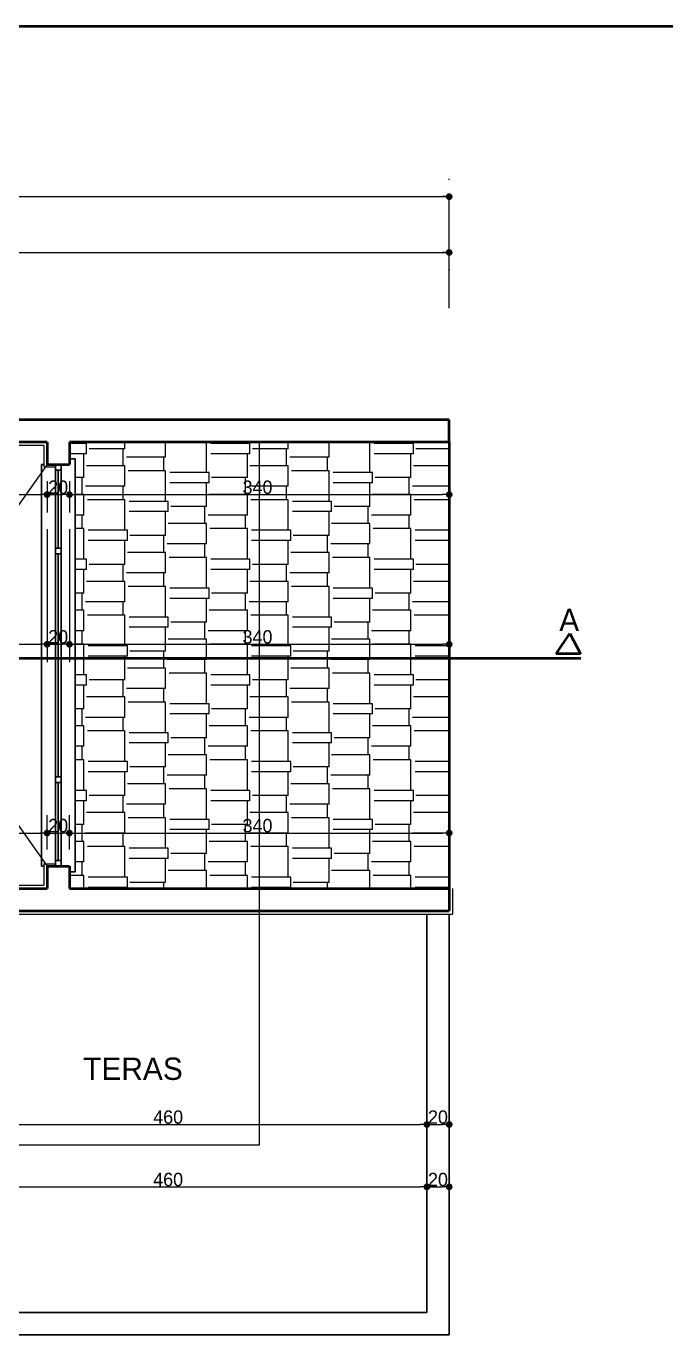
# Model space of a CAD drawing. Header units: millimetres. Extents: x 9537.41 to 9541.95, y -1431.78 to -1431.38.
# Drawn here: x 9539.7779 to 9539.8924, y -1431.6107 to -1431.3761 of the extents above; entities that cross this region are included whole.
import ezdxf

# ---------------------------------------------------------------- set-up
doc = ezdxf.new("R2010")
doc.units = ezdxf.units.MM
doc.linetypes.add('ACAD_ISO03W100', pattern=[30, 12, -18])
doc.linetypes.add('ACAD_ISO04W100', pattern=[30, 24, -3, 0, -3])
for name, color, linetype, lineweight in [('balkon', 173, 'Continuous', 30), ('duvar', 214, 'Continuous', 50), ('kapı-pencere', 140, 'Continuous', 30), ('kesit', 3, 'Continuous', 50), ('sıva', 203, 'Continuous', 25), ('yazı', 161, 'Continuous', 35), ('çatı', 12, 'Continuous', 25), ('ölçü', 4, 'Continuous', 25)]:
    doc.layers.add(name, color=color, linetype=linetype, lineweight=lineweight)

msp = doc.modelspace()

# ---------------------------------------------------------------- linework, layer by layer
at = {"color": 0, "linetype": 'ByBlock', "lineweight": -2}
for p, q in [((9539.85299, -1431.40669), (9539.85239, -1431.40669)), ((9539.85299, -1431.41669), (9539.85239, -1431.41669)), ((9539.78099, -1431.46009), (9539.78039, -1431.46009)), ((9539.78219, -1431.46009), (9539.78279, -1431.46009)), ((9539.78499, -1431.46009), (9539.78439, -1431.46009)), ((9539.78619, -1431.46009), (9539.78679, -1431.46009)), ((9539.85299, -1431.46009), (9539.85239, -1431.46009)), ((9539.78099, -1431.48692), (9539.78039, -1431.48692)), ((9539.78219, -1431.48692), (9539.78279, -1431.48692)), ((9539.78499, -1431.48692), (9539.78439, -1431.48692)), ((9539.78619, -1431.48692), (9539.78679, -1431.48692)), ((9539.85299, -1431.48692), (9539.85239, -1431.48692)), ((9539.78099, -1431.52075), (9539.78039, -1431.52075)), ((9539.78219, -1431.52075), (9539.78279, -1431.52075)), ((9539.78499, -1431.52075), (9539.78439, -1431.52075)), ((9539.78619, -1431.52075), (9539.78679, -1431.52075)), ((9539.85299, -1431.52075), (9539.85239, -1431.52075)), ((9539.84899, -1431.57299), (9539.84839, -1431.57299)), ((9539.85019, -1431.57299), (9539.85079, -1431.57299)), ((9539.85299, -1431.57299), (9539.85239, -1431.57299)), ((9539.84899, -1431.58417), (9539.84839, -1431.58417)), ((9539.85019, -1431.58417), (9539.85079, -1431.58417)), ((9539.85299, -1431.58417), (9539.85239, -1431.58417))]:
    msp.add_line(p, q, dxfattribs=at)
at = {"color": 0, "linetype": 'ByBlock', "const_width": 0.0006}
for points in [[(9539.85329, -1431.40669, 1), (9539.85389, -1431.40669, 1)], [(9539.85329, -1431.41669, 1), (9539.85389, -1431.41669, 1)], [(9539.78129, -1431.46009, 1), (9539.78189, -1431.46009, 1)], [(9539.78189, -1431.46009, 1), (9539.78129, -1431.46009, 1)], [(9539.78529, -1431.46009, 1), (9539.78589, -1431.46009, 1)], [(9539.78589, -1431.46009, 1), (9539.78529, -1431.46009, 1)], [(9539.85329, -1431.46009, 1), (9539.85389, -1431.46009, 1)], [(9539.78129, -1431.48692, 1), (9539.78189, -1431.48692, 1)], [(9539.78189, -1431.48692, 1), (9539.78129, -1431.48692, 1)], [(9539.78529, -1431.48692, 1), (9539.78589, -1431.48692, 1)], [(9539.78589, -1431.48692, 1), (9539.78529, -1431.48692, 1)], [(9539.85329, -1431.48692, 1), (9539.85389, -1431.48692, 1)], [(9539.78129, -1431.52075, 1), (9539.78189, -1431.52075, 1)], [(9539.78189, -1431.52075, 1), (9539.78129, -1431.52075, 1)], [(9539.78529, -1431.52075, 1), (9539.78589, -1431.52075, 1)], [(9539.78589, -1431.52075, 1), (9539.78529, -1431.52075, 1)], [(9539.85329, -1431.52075, 1), (9539.85389, -1431.52075, 1)], [(9539.84929, -1431.57299, 1), (9539.84989, -1431.57299, 1)], [(9539.84989, -1431.57299, 1), (9539.84929, -1431.57299, 1)], [(9539.85329, -1431.57299, 1), (9539.85389, -1431.57299, 1)], [(9539.84929, -1431.58417, 1), (9539.84989, -1431.58417, 1)], [(9539.84989, -1431.58417, 1), (9539.84929, -1431.58417, 1)], [(9539.85329, -1431.58417, 1), (9539.85389, -1431.58417, 1)]]:
    msp.add_lwpolyline(points, format="xyb", close=True, dxfattribs=at)
at = {"layer": 'balkon'}
for p, q in [((9539.84959, -1431.53529), (9539.84959, -1431.60669)), ((9539.85359, -1431.53529), (9539.85359, -1431.61069)), ((9539.75819, -1431.60669), (9539.84959, -1431.60669)), ((9539.75819, -1431.61069), (9539.85359, -1431.61069))]:
    msp.add_line(p, q, dxfattribs=at)
at = {"layer": 'duvar'}
for p, q in [((9539.32395, -1431.37613), (9539.96039, -1431.37613)), ((9539.85359, -1431.44669), (9539.76559, -1431.44669)), ((9539.85359, -1431.45069), (9539.85359, -1431.44669)), ((9539.78159, -1431.45069), (9539.76559, -1431.45069)), ((9539.78159, -1431.45069), (9539.78159, -1431.45469)), ((9539.85359, -1431.45069), (9539.78559, -1431.45069)), ((9539.78559, -1431.45069), (9539.78559, -1431.45469)), ((9539.85359, -1431.45069), (9539.85359, -1431.53069)), ((9539.78159, -1431.45469), (9539.78559, -1431.45469)), ((9539.78159, -1431.45469), (9539.78559, -1431.45469)), ((9539.78159, -1431.52669), (9539.78159, -1431.53069)), ((9539.78159, -1431.52669), (9539.78559, -1431.52669)), ((9539.78559, -1431.52669), (9539.78559, -1431.53069)), ((9539.75559, -1431.53069), (9539.78159, -1431.53069)), ((9539.78559, -1431.53069), (9539.85359, -1431.53069)), ((9539.85359, -1431.53069), (9539.85359, -1431.53469)), ((9539.75759, -1431.53469), (9539.85359, -1431.53469))]:
    msp.add_line(p, q, dxfattribs=at)
at = {"layer": 'kapı-pencere'}
for p, q in [((9539.78559, -1431.45369), (9539.78659, -1431.45369)), ((9539.78559, -1431.45369), (9539.78659, -1431.45369)), ((9539.78659, -1431.52769), (9539.78659, -1431.45369)), ((9539.78059, -1431.52669), (9539.78059, -1431.45469)), ((9539.78099, -1431.45469), (9539.78059, -1431.45469)), ((9539.78099, -1431.45469), (9539.78059, -1431.45469)), ((9539.78309, -1431.45569), (9539.78309, -1431.45469)), ((9539.78309, -1431.45469), (9539.78409, -1431.45469)), ((9539.78409, -1431.45469), (9539.78309, -1431.45469)), ((9539.78309, -1431.45469), (9539.78309, -1431.45569)), ((9539.78409, -1431.45569), (9539.78309, -1431.45569)), ((9539.78309, -1431.45569), (9539.78409, -1431.45569)), ((9539.78309, -1431.46969), (9539.78309, -1431.45569)), ((9539.78359, -1431.46969), (9539.78359, -1431.45569)), ((9539.78409, -1431.45469), (9539.78409, -1431.45569)), ((9539.78409, -1431.45569), (9539.78409, -1431.45469)), ((9539.78409, -1431.45569), (9539.78409, -1431.46969)), ((9539.78309, -1431.46969), (9539.78309, -1431.47069)), ((9539.78409, -1431.46969), (9539.78309, -1431.46969)), ((9539.78309, -1431.47069), (9539.78309, -1431.51069)), ((9539.78309, -1431.47069), (9539.78409, -1431.47069)), ((9539.78359, -1431.47069), (9539.78359, -1431.51069)), ((9539.78409, -1431.47069), (9539.78409, -1431.46969)), ((9539.78409, -1431.51069), (9539.78409, -1431.47069)), ((9539.78309, -1431.51169), (9539.78309, -1431.51069)), ((9539.78309, -1431.51069), (9539.78409, -1431.51069)), ((9539.78409, -1431.51069), (9539.78409, -1431.51169)), ((9539.78309, -1431.51169), (9539.78309, -1431.52569)), ((9539.78409, -1431.51169), (9539.78309, -1431.51169)), ((9539.78359, -1431.51169), (9539.78359, -1431.52569)), ((9539.78409, -1431.52569), (9539.78409, -1431.51169)), ((9539.78099, -1431.52669), (9539.78059, -1431.52669)), ((9539.78309, -1431.52669), (9539.78309, -1431.52569)), ((9539.78309, -1431.52569), (9539.78409, -1431.52569)), ((9539.78409, -1431.52669), (9539.78309, -1431.52669)), ((9539.78409, -1431.52569), (9539.78409, -1431.52669)), ((9539.78559, -1431.52769), (9539.78659, -1431.52769))]:
    msp.add_line(p, q, dxfattribs=at)
at = {"layer": 'kesit'}
for p, q in [((9539.87277, -1431.48863), (9539.87518, -1431.485)), ((9539.87518, -1431.485), (9539.8771, -1431.48863)), ((9539.8771, -1431.48863), (9539.87277, -1431.48863))]:
    msp.add_line(p, q, dxfattribs=at)
at = {"layer": 'kesit', "linetype": 'ACAD_ISO04W100'}
msp.add_line((9539.40787, -1431.48942), (9539.87715, -1431.48942), dxfattribs=at)
at = {"layer": 'sıva'}
for p, q in [((9539.78099, -1431.45129), (9539.75619, -1431.45129)), ((9539.78099, -1431.45129), (9539.78099, -1431.45509)), ((9539.78099, -1431.45509), (9539.78309, -1431.45509)), ((9539.78099, -1431.45509), (9539.78309, -1431.45509)), ((9539.78099, -1431.52629), (9539.78099, -1431.53009)), ((9539.78099, -1431.52629), (9539.78309, -1431.52629)), ((9539.75619, -1431.53009), (9539.78099, -1431.53009)), ((9539.85419, -1431.53069), (9539.85419, -1431.53529)), ((9539.75819, -1431.53529), (9539.85419, -1431.53529))]:
    msp.add_line(p, q, dxfattribs=at)
at = {"layer": 'sıva', "linetype": 'ACAD_ISO03W100'}
for p, q in [((9539.81959, -1431.45069), (9539.81959, -1431.57669)), ((9539.78159, -1431.45469), (9539.75619, -1431.49069)), ((9539.75619, -1431.49069), (9539.78159, -1431.52669)), ((9539.81959, -1431.57669), (9539.75759, -1431.57669))]:
    msp.add_line(p, q, dxfattribs=at)
at = {"layer": 'çatı'}
for p, q in [((9539.78865, -1431.45095), (9539.78559, -1431.45095)), ((9539.78819, -1431.45095), (9539.78819, -1431.45069)), ((9539.78865, -1431.45278), (9539.78865, -1431.45095)), ((9539.7955, -1431.45186), (9539.7891, -1431.45186)), ((9539.7952, -1431.45491), (9539.7952, -1431.45186)), ((9539.7955, -1431.45186), (9539.7955, -1431.45069)), ((9539.80282, -1431.45339), (9539.80282, -1431.45069)), ((9539.81013, -1431.45613), (9539.81013, -1431.45069)), ((9539.81791, -1431.45095), (9539.8109, -1431.45095)), ((9539.81745, -1431.45095), (9539.81745, -1431.45069)), ((9539.81791, -1431.45278), (9539.81791, -1431.45095)), ((9539.81959, -1431.45186), (9539.81836, -1431.45186)), ((9539.82476, -1431.45186), (9539.81959, -1431.45186)), ((9539.82446, -1431.45491), (9539.82446, -1431.45186)), ((9539.82476, -1431.45186), (9539.82476, -1431.45069)), ((9539.83208, -1431.45339), (9539.83208, -1431.45069)), ((9539.8394, -1431.45613), (9539.8394, -1431.45069)), ((9539.84717, -1431.45095), (9539.84016, -1431.45095)), ((9539.84671, -1431.45095), (9539.84671, -1431.45069)), ((9539.84717, -1431.45278), (9539.84717, -1431.45095)), ((9539.85359, -1431.45186), (9539.84762, -1431.45186)), ((9539.78865, -1431.45278), (9539.78559, -1431.45278)), ((9539.78819, -1431.45705), (9539.78819, -1431.45278)), ((9539.80282, -1431.45339), (9539.79581, -1431.45339)), ((9539.80251, -1431.45583), (9539.80251, -1431.45339)), ((9539.81791, -1431.45278), (9539.8109, -1431.45278)), ((9539.81745, -1431.45705), (9539.81745, -1431.45278)), ((9539.83208, -1431.45339), (9539.82507, -1431.45339)), ((9539.83178, -1431.45583), (9539.83178, -1431.45339)), ((9539.84717, -1431.45278), (9539.84016, -1431.45278)), ((9539.84671, -1431.45705), (9539.84671, -1431.45278)), ((9539.7955, -1431.45491), (9539.78865, -1431.45491)), ((9539.7955, -1431.45857), (9539.7955, -1431.45491)), ((9539.80282, -1431.45583), (9539.79611, -1431.45583)), ((9539.80282, -1431.46131), (9539.80282, -1431.45583)), ((9539.81059, -1431.45613), (9539.80358, -1431.45613)), ((9539.81059, -1431.45796), (9539.81059, -1431.45613)), ((9539.81959, -1431.45491), (9539.81791, -1431.45491)), ((9539.82476, -1431.45491), (9539.81959, -1431.45491)), ((9539.82476, -1431.45857), (9539.82476, -1431.45491)), ((9539.83208, -1431.45583), (9539.82537, -1431.45583)), ((9539.83208, -1431.46131), (9539.83208, -1431.45583)), ((9539.83985, -1431.45613), (9539.83284, -1431.45613)), ((9539.83985, -1431.45796), (9539.83985, -1431.45613)), ((9539.85359, -1431.45491), (9539.84717, -1431.45491)), ((9539.78819, -1431.45705), (9539.78659, -1431.45705)), ((9539.78788, -1431.46009), (9539.78788, -1431.45705)), ((9539.7955, -1431.45857), (9539.78849, -1431.45857)), ((9539.7952, -1431.46101), (9539.7952, -1431.45857)), ((9539.81059, -1431.45796), (9539.80358, -1431.45796)), ((9539.81013, -1431.46223), (9539.81013, -1431.45796)), ((9539.81745, -1431.45705), (9539.81105, -1431.45705)), ((9539.81714, -1431.46009), (9539.81714, -1431.45705)), ((9539.81959, -1431.45857), (9539.81775, -1431.45857)), ((9539.82476, -1431.45857), (9539.81959, -1431.45857)), ((9539.82446, -1431.46101), (9539.82446, -1431.45857)), ((9539.83985, -1431.45796), (9539.83284, -1431.45796)), ((9539.8394, -1431.46223), (9539.8394, -1431.45796)), ((9539.84671, -1431.45705), (9539.84031, -1431.45705)), ((9539.84641, -1431.46009), (9539.84641, -1431.45705)), ((9539.85359, -1431.45857), (9539.84702, -1431.45857)), ((9539.78819, -1431.46009), (9539.78659, -1431.46009)), ((9539.78819, -1431.46375), (9539.78819, -1431.46009)), ((9539.7955, -1431.46101), (9539.7888, -1431.46101)), ((9539.7955, -1431.46649), (9539.7955, -1431.46101)), ((9539.80328, -1431.46131), (9539.79627, -1431.46131)), ((9539.80328, -1431.46314), (9539.80328, -1431.46131)), ((9539.81745, -1431.46009), (9539.81059, -1431.46009)), ((9539.81745, -1431.46375), (9539.81745, -1431.46009)), ((9539.81959, -1431.46101), (9539.81806, -1431.46101)), ((9539.82476, -1431.46101), (9539.81959, -1431.46101)), ((9539.82476, -1431.46649), (9539.82476, -1431.46101)), ((9539.83254, -1431.46131), (9539.82553, -1431.46131)), ((9539.83254, -1431.46314), (9539.83254, -1431.46131)), ((9539.84671, -1431.46009), (9539.83985, -1431.46009)), ((9539.84671, -1431.46375), (9539.84671, -1431.46009)), ((9539.85359, -1431.46101), (9539.84732, -1431.46101)), ((9539.78819, -1431.46375), (9539.78659, -1431.46375)), ((9539.78788, -1431.46619), (9539.78788, -1431.46375)), ((9539.80328, -1431.46314), (9539.79627, -1431.46314)), ((9539.80282, -1431.46741), (9539.80282, -1431.46314)), ((9539.81013, -1431.46223), (9539.80373, -1431.46223)), ((9539.80983, -1431.46527), (9539.80983, -1431.46223)), ((9539.81745, -1431.46375), (9539.81044, -1431.46375)), ((9539.81714, -1431.46619), (9539.81714, -1431.46375)), ((9539.83254, -1431.46314), (9539.82553, -1431.46314)), ((9539.83208, -1431.46741), (9539.83208, -1431.46314)), ((9539.8394, -1431.46223), (9539.83299, -1431.46223)), ((9539.83909, -1431.46527), (9539.83909, -1431.46223)), ((9539.84671, -1431.46375), (9539.8397, -1431.46375)), ((9539.84641, -1431.46619), (9539.84641, -1431.46375)), ((9539.78819, -1431.46619), (9539.78659, -1431.46619)), ((9539.78819, -1431.47168), (9539.78819, -1431.46619)), ((9539.81013, -1431.46527), (9539.80328, -1431.46527)), ((9539.81013, -1431.46893), (9539.81013, -1431.46527)), ((9539.81745, -1431.46619), (9539.81074, -1431.46619)), ((9539.81745, -1431.47168), (9539.81745, -1431.46619)), ((9539.8394, -1431.46527), (9539.83254, -1431.46527)), ((9539.8394, -1431.46893), (9539.8394, -1431.46527)), ((9539.84671, -1431.46619), (9539.84, -1431.46619)), ((9539.84671, -1431.47168), (9539.84671, -1431.46619)), ((9539.79596, -1431.46649), (9539.78895, -1431.46649)), ((9539.79596, -1431.46832), (9539.78895, -1431.46832)), ((9539.7955, -1431.47259), (9539.7955, -1431.46832)), ((9539.79596, -1431.46832), (9539.79596, -1431.46649)), ((9539.80282, -1431.46741), (9539.79642, -1431.46741)), ((9539.80251, -1431.47046), (9539.80251, -1431.46741)), ((9539.81959, -1431.46649), (9539.81821, -1431.46649)), ((9539.81959, -1431.46832), (9539.81821, -1431.46832)), ((9539.82522, -1431.46649), (9539.81959, -1431.46649)), ((9539.82522, -1431.46832), (9539.81959, -1431.46832)), ((9539.82476, -1431.47259), (9539.82476, -1431.46832)), ((9539.82522, -1431.46832), (9539.82522, -1431.46649)), ((9539.83208, -1431.46741), (9539.82568, -1431.46741)), ((9539.83178, -1431.47046), (9539.83178, -1431.46741)), ((9539.85359, -1431.46649), (9539.84747, -1431.46649)), ((9539.85359, -1431.46832), (9539.84747, -1431.46832)), ((9539.80282, -1431.47046), (9539.79596, -1431.47046)), ((9539.80282, -1431.47411), (9539.80282, -1431.47046)), ((9539.81013, -1431.46893), (9539.80312, -1431.46893)), ((9539.80983, -1431.47137), (9539.80983, -1431.46893)), ((9539.83208, -1431.47046), (9539.82522, -1431.47046)), ((9539.83208, -1431.47411), (9539.83208, -1431.47046)), ((9539.8394, -1431.46893), (9539.83238, -1431.46893)), ((9539.83909, -1431.47137), (9539.83909, -1431.46893)), ((9539.78865, -1431.47168), (9539.78659, -1431.47168)), ((9539.78865, -1431.4735), (9539.78865, -1431.47168)), ((9539.7955, -1431.47259), (9539.7891, -1431.47259)), ((9539.7952, -1431.47564), (9539.7952, -1431.47259)), ((9539.81013, -1431.47137), (9539.80343, -1431.47137)), ((9539.81013, -1431.47686), (9539.81013, -1431.47137)), ((9539.81791, -1431.47168), (9539.8109, -1431.47168)), ((9539.81791, -1431.4735), (9539.81791, -1431.47168)), ((9539.81959, -1431.47259), (9539.81836, -1431.47259)), ((9539.82476, -1431.47259), (9539.81959, -1431.47259)), ((9539.82446, -1431.47564), (9539.82446, -1431.47259)), ((9539.8394, -1431.47137), (9539.83269, -1431.47137)), ((9539.8394, -1431.47686), (9539.8394, -1431.47137)), ((9539.84717, -1431.47168), (9539.84016, -1431.47168)), ((9539.84717, -1431.4735), (9539.84717, -1431.47168)), ((9539.85359, -1431.47259), (9539.84762, -1431.47259)), ((9539.78865, -1431.4735), (9539.78659, -1431.4735)), ((9539.78819, -1431.47777), (9539.78819, -1431.4735)), ((9539.7955, -1431.47564), (9539.78865, -1431.47564)), ((9539.7955, -1431.4793), (9539.7955, -1431.47564)), ((9539.80282, -1431.47411), (9539.79581, -1431.47411)), ((9539.80251, -1431.47655), (9539.80251, -1431.47411)), ((9539.81791, -1431.4735), (9539.8109, -1431.4735)), ((9539.81745, -1431.47777), (9539.81745, -1431.4735)), ((9539.81959, -1431.47564), (9539.81791, -1431.47564)), ((9539.82476, -1431.47564), (9539.81959, -1431.47564)), ((9539.82476, -1431.4793), (9539.82476, -1431.47564)), ((9539.83208, -1431.47411), (9539.82507, -1431.47411)), ((9539.83178, -1431.47655), (9539.83178, -1431.47411)), ((9539.84717, -1431.4735), (9539.84016, -1431.4735)), ((9539.84671, -1431.47777), (9539.84671, -1431.4735)), ((9539.85359, -1431.47564), (9539.84717, -1431.47564)), ((9539.78819, -1431.47777), (9539.78659, -1431.47777)), ((9539.78788, -1431.48082), (9539.78788, -1431.47777)), ((9539.80282, -1431.47655), (9539.79611, -1431.47655)), ((9539.80282, -1431.48204), (9539.80282, -1431.47655)), ((9539.81059, -1431.47686), (9539.80358, -1431.47686)), ((9539.81059, -1431.47869), (9539.81059, -1431.47686)), ((9539.81745, -1431.47777), (9539.81105, -1431.47777)), ((9539.81714, -1431.48082), (9539.81714, -1431.47777)), ((9539.83208, -1431.47655), (9539.82537, -1431.47655)), ((9539.83208, -1431.48204), (9539.83208, -1431.47655)), ((9539.83985, -1431.47686), (9539.83284, -1431.47686)), ((9539.83985, -1431.47869), (9539.83985, -1431.47686)), ((9539.84671, -1431.47777), (9539.84031, -1431.47777)), ((9539.84641, -1431.48082), (9539.84641, -1431.47777)), ((9539.7955, -1431.4793), (9539.78849, -1431.4793)), ((9539.7952, -1431.48173), (9539.7952, -1431.4793)), ((9539.81059, -1431.47869), (9539.80358, -1431.47869)), ((9539.81013, -1431.48295), (9539.81013, -1431.47869)), ((9539.81959, -1431.4793), (9539.81775, -1431.4793)), ((9539.82476, -1431.4793), (9539.81959, -1431.4793)), ((9539.82446, -1431.48173), (9539.82446, -1431.4793)), ((9539.83985, -1431.47869), (9539.83284, -1431.47869)), ((9539.8394, -1431.48295), (9539.8394, -1431.47869)), ((9539.85359, -1431.4793), (9539.84702, -1431.4793)), ((9539.78819, -1431.48082), (9539.78659, -1431.48082)), ((9539.78819, -1431.48448), (9539.78819, -1431.48082)), ((9539.7955, -1431.48173), (9539.7888, -1431.48173)), ((9539.7955, -1431.48722), (9539.7955, -1431.48173)), ((9539.80328, -1431.48204), (9539.79627, -1431.48204)), ((9539.80328, -1431.48387), (9539.80328, -1431.48204)), ((9539.81745, -1431.48082), (9539.81059, -1431.48082)), ((9539.81745, -1431.48448), (9539.81745, -1431.48082)), ((9539.81959, -1431.48173), (9539.81806, -1431.48173)), ((9539.82476, -1431.48173), (9539.81959, -1431.48173)), ((9539.82476, -1431.48722), (9539.82476, -1431.48173)), ((9539.83254, -1431.48204), (9539.82553, -1431.48204)), ((9539.83254, -1431.48387), (9539.83254, -1431.48204)), ((9539.84671, -1431.48082), (9539.83985, -1431.48082)), ((9539.84671, -1431.48448), (9539.84671, -1431.48082)), ((9539.85359, -1431.48173), (9539.84732, -1431.48173)), ((9539.78819, -1431.48448), (9539.78659, -1431.48448)), ((9539.78788, -1431.48692), (9539.78788, -1431.48448)), ((9539.80328, -1431.48387), (9539.79627, -1431.48387)), ((9539.80282, -1431.48813), (9539.80282, -1431.48387)), ((9539.81013, -1431.48295), (9539.80373, -1431.48295)), ((9539.80983, -1431.486), (9539.80983, -1431.48295)), ((9539.81745, -1431.48448), (9539.81044, -1431.48448)), ((9539.81714, -1431.48692), (9539.81714, -1431.48448)), ((9539.83254, -1431.48387), (9539.82553, -1431.48387)), ((9539.83208, -1431.48813), (9539.83208, -1431.48387)), ((9539.8394, -1431.48295), (9539.83299, -1431.48295)), ((9539.83909, -1431.486), (9539.83909, -1431.48295)), ((9539.84671, -1431.48448), (9539.8397, -1431.48448)), ((9539.84641, -1431.48692), (9539.84641, -1431.48448)), ((9539.78819, -1431.48692), (9539.78659, -1431.48692)), ((9539.78819, -1431.4924), (9539.78819, -1431.48692)), ((9539.79596, -1431.48722), (9539.78895, -1431.48722)), ((9539.79596, -1431.48905), (9539.79596, -1431.48722)), ((9539.81013, -1431.486), (9539.80328, -1431.486)), ((9539.81013, -1431.48966), (9539.81013, -1431.486)), ((9539.81745, -1431.48692), (9539.81074, -1431.48692)), ((9539.81745, -1431.4924), (9539.81745, -1431.48692)), ((9539.81959, -1431.48722), (9539.81821, -1431.48722)), ((9539.82522, -1431.48722), (9539.81959, -1431.48722)), ((9539.82522, -1431.48905), (9539.82522, -1431.48722)), ((9539.8394, -1431.486), (9539.83254, -1431.486)), ((9539.8394, -1431.48966), (9539.8394, -1431.486)), ((9539.84671, -1431.48692), (9539.84, -1431.48692)), ((9539.84671, -1431.4924), (9539.84671, -1431.48692)), ((9539.85359, -1431.48722), (9539.84747, -1431.48722)), ((9539.79596, -1431.48905), (9539.78895, -1431.48905)), ((9539.7955, -1431.49332), (9539.7955, -1431.48905)), ((9539.80282, -1431.48813), (9539.79642, -1431.48813)), ((9539.80251, -1431.49118), (9539.80251, -1431.48813)), ((9539.81013, -1431.48966), (9539.80312, -1431.48966)), ((9539.80983, -1431.4921), (9539.80983, -1431.48966)), ((9539.81959, -1431.48905), (9539.81821, -1431.48905)), ((9539.82522, -1431.48905), (9539.81959, -1431.48905)), ((9539.82476, -1431.49332), (9539.82476, -1431.48905)), ((9539.83208, -1431.48813), (9539.82568, -1431.48813)), ((9539.83178, -1431.49118), (9539.83178, -1431.48813)), ((9539.8394, -1431.48966), (9539.83238, -1431.48966)), ((9539.83909, -1431.4921), (9539.83909, -1431.48966)), ((9539.85359, -1431.48905), (9539.84747, -1431.48905)), ((9539.80282, -1431.49118), (9539.79596, -1431.49118)), ((9539.80282, -1431.49484), (9539.80282, -1431.49118)), ((9539.81013, -1431.4921), (9539.80343, -1431.4921)), ((9539.81013, -1431.49758), (9539.81013, -1431.4921)), ((9539.83208, -1431.49118), (9539.82522, -1431.49118)), ((9539.83208, -1431.49484), (9539.83208, -1431.49118)), ((9539.8394, -1431.4921), (9539.83269, -1431.4921)), ((9539.8394, -1431.49758), (9539.8394, -1431.4921)), ((9539.78865, -1431.4924), (9539.78659, -1431.4924)), ((9539.78865, -1431.49423), (9539.78659, -1431.49423)), ((9539.78819, -1431.4985), (9539.78819, -1431.49423)), ((9539.78865, -1431.49423), (9539.78865, -1431.4924)), ((9539.7955, -1431.49332), (9539.7891, -1431.49332)), ((9539.7952, -1431.49636), (9539.7952, -1431.49332)), ((9539.81791, -1431.4924), (9539.8109, -1431.4924)), ((9539.81791, -1431.49423), (9539.8109, -1431.49423)), ((9539.81745, -1431.4985), (9539.81745, -1431.49423)), ((9539.81791, -1431.49423), (9539.81791, -1431.4924)), ((9539.81959, -1431.49332), (9539.81836, -1431.49332)), ((9539.82476, -1431.49332), (9539.81959, -1431.49332)), ((9539.82446, -1431.49636), (9539.82446, -1431.49332)), ((9539.84717, -1431.4924), (9539.84016, -1431.4924)), ((9539.84717, -1431.49423), (9539.84016, -1431.49423)), ((9539.84671, -1431.4985), (9539.84671, -1431.49423)), ((9539.84717, -1431.49423), (9539.84717, -1431.4924)), ((9539.85359, -1431.49332), (9539.84762, -1431.49332)), ((9539.7955, -1431.49636), (9539.78865, -1431.49636)), ((9539.7955, -1431.50002), (9539.7955, -1431.49636)), ((9539.80282, -1431.49484), (9539.79581, -1431.49484)), ((9539.80251, -1431.49728), (9539.80251, -1431.49484)), ((9539.81959, -1431.49636), (9539.81791, -1431.49636)), ((9539.82476, -1431.49636), (9539.81959, -1431.49636)), ((9539.82476, -1431.50002), (9539.82476, -1431.49636)), ((9539.83208, -1431.49484), (9539.82507, -1431.49484)), ((9539.83178, -1431.49728), (9539.83178, -1431.49484)), ((9539.85359, -1431.49636), (9539.84717, -1431.49636)), ((9539.78819, -1431.4985), (9539.78659, -1431.4985)), ((9539.78788, -1431.50155), (9539.78788, -1431.4985)), ((9539.80282, -1431.49728), (9539.79611, -1431.49728)), ((9539.80282, -1431.50277), (9539.80282, -1431.49728)), ((9539.81059, -1431.49758), (9539.80358, -1431.49758)), ((9539.81059, -1431.49941), (9539.81059, -1431.49758)), ((9539.81745, -1431.4985), (9539.81105, -1431.4985)), ((9539.81714, -1431.50155), (9539.81714, -1431.4985)), ((9539.83208, -1431.49728), (9539.82537, -1431.49728)), ((9539.83208, -1431.50277), (9539.83208, -1431.49728)), ((9539.83985, -1431.49758), (9539.83284, -1431.49758)), ((9539.83985, -1431.49941), (9539.83985, -1431.49758)), ((9539.84671, -1431.4985), (9539.84031, -1431.4985)), ((9539.84641, -1431.50155), (9539.84641, -1431.4985)), ((9539.78819, -1431.50155), (9539.78659, -1431.50155)), ((9539.78819, -1431.5052), (9539.78819, -1431.50155)), ((9539.7955, -1431.50002), (9539.78849, -1431.50002)), ((9539.7952, -1431.50246), (9539.7952, -1431.50002)), ((9539.81059, -1431.49941), (9539.80358, -1431.49941)), ((9539.81013, -1431.50368), (9539.81013, -1431.49941)), ((9539.81745, -1431.50155), (9539.81059, -1431.50155)), ((9539.81745, -1431.5052), (9539.81745, -1431.50155)), ((9539.81959, -1431.50002), (9539.81775, -1431.50002)), ((9539.82476, -1431.50002), (9539.81959, -1431.50002)), ((9539.82446, -1431.50246), (9539.82446, -1431.50002)), ((9539.83985, -1431.49941), (9539.83284, -1431.49941)), ((9539.8394, -1431.50368), (9539.8394, -1431.49941)), ((9539.84671, -1431.50155), (9539.83985, -1431.50155)), ((9539.84671, -1431.5052), (9539.84671, -1431.50155)), ((9539.85359, -1431.50002), (9539.84702, -1431.50002)), ((9539.7955, -1431.50246), (9539.7888, -1431.50246)), ((9539.7955, -1431.50795), (9539.7955, -1431.50246)), ((9539.80328, -1431.50277), (9539.79627, -1431.50277)), ((9539.80328, -1431.50459), (9539.80328, -1431.50277)), ((9539.81013, -1431.50368), (9539.80373, -1431.50368)), ((9539.80983, -1431.50673), (9539.80983, -1431.50368)), ((9539.81959, -1431.50246), (9539.81806, -1431.50246)), ((9539.82476, -1431.50246), (9539.81959, -1431.50246)), ((9539.82476, -1431.50795), (9539.82476, -1431.50246)), ((9539.83254, -1431.50277), (9539.82553, -1431.50277)), ((9539.83254, -1431.50459), (9539.83254, -1431.50277)), ((9539.8394, -1431.50368), (9539.83299, -1431.50368)), ((9539.83909, -1431.50673), (9539.83909, -1431.50368)), ((9539.85359, -1431.50246), (9539.84732, -1431.50246)), ((9539.78819, -1431.5052), (9539.78659, -1431.5052)), ((9539.78788, -1431.50764), (9539.78788, -1431.5052)), ((9539.80328, -1431.50459), (9539.79627, -1431.50459)), ((9539.80282, -1431.50886), (9539.80282, -1431.50459)), ((9539.81745, -1431.5052), (9539.81044, -1431.5052)), ((9539.81714, -1431.50764), (9539.81714, -1431.5052)), ((9539.83254, -1431.50459), (9539.82553, -1431.50459)), ((9539.83208, -1431.50886), (9539.83208, -1431.50459)), ((9539.84671, -1431.5052), (9539.8397, -1431.5052)), ((9539.84641, -1431.50764), (9539.84641, -1431.5052)), ((9539.78819, -1431.50764), (9539.78659, -1431.50764)), ((9539.78819, -1431.51313), (9539.78819, -1431.50764)), ((9539.79596, -1431.50795), (9539.78895, -1431.50795)), ((9539.79596, -1431.50978), (9539.79596, -1431.50795)), ((9539.81013, -1431.50673), (9539.80328, -1431.50673)), ((9539.81013, -1431.51039), (9539.81013, -1431.50673)), ((9539.81745, -1431.50764), (9539.81074, -1431.50764)), ((9539.81745, -1431.51313), (9539.81745, -1431.50764)), ((9539.81959, -1431.50795), (9539.81821, -1431.50795)), ((9539.82522, -1431.50795), (9539.81959, -1431.50795)), ((9539.82522, -1431.50978), (9539.82522, -1431.50795)), ((9539.8394, -1431.50673), (9539.83254, -1431.50673)), ((9539.8394, -1431.51039), (9539.8394, -1431.50673)), ((9539.84671, -1431.50764), (9539.84, -1431.50764)), ((9539.84671, -1431.51313), (9539.84671, -1431.50764)), ((9539.85359, -1431.50795), (9539.84747, -1431.50795)), ((9539.79596, -1431.50978), (9539.78895, -1431.50978)), ((9539.7955, -1431.51404), (9539.7955, -1431.50978)), ((9539.80282, -1431.50886), (9539.79642, -1431.50886)), ((9539.80251, -1431.51191), (9539.80251, -1431.50886)), ((9539.81013, -1431.51039), (9539.80312, -1431.51039)), ((9539.80983, -1431.51282), (9539.80983, -1431.51039)), ((9539.81959, -1431.50978), (9539.81821, -1431.50978)), ((9539.82522, -1431.50978), (9539.81959, -1431.50978)), ((9539.82476, -1431.51404), (9539.82476, -1431.50978)), ((9539.83208, -1431.50886), (9539.82568, -1431.50886)), ((9539.83178, -1431.51191), (9539.83178, -1431.50886)), ((9539.8394, -1431.51039), (9539.83238, -1431.51039)), ((9539.83909, -1431.51282), (9539.83909, -1431.51039)), ((9539.85359, -1431.50978), (9539.84747, -1431.50978)), ((9539.78865, -1431.51313), (9539.78659, -1431.51313)), ((9539.78865, -1431.51496), (9539.78865, -1431.51313)), ((9539.80282, -1431.51191), (9539.79596, -1431.51191)), ((9539.80282, -1431.51557), (9539.80282, -1431.51191)), ((9539.81013, -1431.51282), (9539.80343, -1431.51282)), ((9539.81013, -1431.51831), (9539.81013, -1431.51282)), ((9539.81791, -1431.51313), (9539.8109, -1431.51313)), ((9539.81791, -1431.51496), (9539.81791, -1431.51313)), ((9539.83208, -1431.51191), (9539.82522, -1431.51191)), ((9539.83208, -1431.51557), (9539.83208, -1431.51191)), ((9539.8394, -1431.51282), (9539.83269, -1431.51282)), ((9539.8394, -1431.51831), (9539.8394, -1431.51282)), ((9539.84717, -1431.51313), (9539.84016, -1431.51313)), ((9539.84717, -1431.51496), (9539.84717, -1431.51313)), ((9539.78865, -1431.51496), (9539.78659, -1431.51496)), ((9539.78819, -1431.51922), (9539.78819, -1431.51496)), ((9539.7955, -1431.51404), (9539.7891, -1431.51404)), ((9539.7952, -1431.51709), (9539.7952, -1431.51404)), ((9539.80282, -1431.51557), (9539.79581, -1431.51557)), ((9539.80251, -1431.51801), (9539.80251, -1431.51557)), ((9539.81791, -1431.51496), (9539.8109, -1431.51496)), ((9539.81745, -1431.51922), (9539.81745, -1431.51496)), ((9539.81959, -1431.51404), (9539.81836, -1431.51404)), ((9539.82476, -1431.51404), (9539.81959, -1431.51404)), ((9539.82446, -1431.51709), (9539.82446, -1431.51404)), ((9539.83208, -1431.51557), (9539.82507, -1431.51557)), ((9539.83178, -1431.51801), (9539.83178, -1431.51557)), ((9539.84717, -1431.51496), (9539.84016, -1431.51496)), ((9539.84671, -1431.51922), (9539.84671, -1431.51496)), ((9539.85359, -1431.51404), (9539.84762, -1431.51404)), ((9539.7955, -1431.51709), (9539.78865, -1431.51709)), ((9539.7955, -1431.52075), (9539.7955, -1431.51709)), ((9539.81959, -1431.51709), (9539.81791, -1431.51709)), ((9539.82476, -1431.51709), (9539.81959, -1431.51709)), ((9539.82476, -1431.52075), (9539.82476, -1431.51709)), ((9539.85359, -1431.51709), (9539.84717, -1431.51709)), ((9539.78819, -1431.51922), (9539.78659, -1431.51922)), ((9539.78788, -1431.52227), (9539.78788, -1431.51922)), ((9539.80282, -1431.51801), (9539.79611, -1431.51801)), ((9539.80282, -1431.52349), (9539.80282, -1431.51801)), ((9539.81059, -1431.51831), (9539.80358, -1431.51831)), ((9539.81059, -1431.52014), (9539.80358, -1431.52014)), ((9539.81013, -1431.52441), (9539.81013, -1431.52014)), ((9539.81059, -1431.52014), (9539.81059, -1431.51831)), ((9539.81745, -1431.51922), (9539.81105, -1431.51922)), ((9539.81714, -1431.52227), (9539.81714, -1431.51922)), ((9539.83208, -1431.51801), (9539.82537, -1431.51801)), ((9539.83208, -1431.52349), (9539.83208, -1431.51801)), ((9539.83985, -1431.51831), (9539.83284, -1431.51831)), ((9539.83985, -1431.52014), (9539.83284, -1431.52014)), ((9539.8394, -1431.52441), (9539.8394, -1431.52014)), ((9539.83985, -1431.52014), (9539.83985, -1431.51831)), ((9539.84671, -1431.51922), (9539.84031, -1431.51922)), ((9539.84641, -1431.52227), (9539.84641, -1431.51922)), ((9539.78819, -1431.52227), (9539.78659, -1431.52227)), ((9539.78819, -1431.52593), (9539.78819, -1431.52227)), ((9539.7955, -1431.52075), (9539.78849, -1431.52075)), ((9539.7952, -1431.52319), (9539.7952, -1431.52075)), ((9539.81745, -1431.52227), (9539.81059, -1431.52227)), ((9539.81745, -1431.52593), (9539.81745, -1431.52227)), ((9539.81959, -1431.52075), (9539.81775, -1431.52075)), ((9539.82476, -1431.52075), (9539.81959, -1431.52075)), ((9539.82446, -1431.52319), (9539.82446, -1431.52075)), ((9539.84671, -1431.52227), (9539.83985, -1431.52227)), ((9539.84671, -1431.52593), (9539.84671, -1431.52227)), ((9539.85359, -1431.52075), (9539.84702, -1431.52075)), ((9539.7955, -1431.52319), (9539.7888, -1431.52319)), ((9539.7955, -1431.52867), (9539.7955, -1431.52319)), ((9539.80328, -1431.52349), (9539.79627, -1431.52349)), ((9539.80328, -1431.52532), (9539.80328, -1431.52349)), ((9539.81013, -1431.52441), (9539.80373, -1431.52441)), ((9539.80983, -1431.52745), (9539.80983, -1431.52441)), ((9539.81959, -1431.52319), (9539.81806, -1431.52319)), ((9539.82476, -1431.52319), (9539.81959, -1431.52319)), ((9539.82476, -1431.52867), (9539.82476, -1431.52319)), ((9539.83254, -1431.52349), (9539.82553, -1431.52349)), ((9539.83254, -1431.52532), (9539.83254, -1431.52349)), ((9539.8394, -1431.52441), (9539.83299, -1431.52441)), ((9539.83909, -1431.52745), (9539.83909, -1431.52441)), ((9539.85359, -1431.52319), (9539.84732, -1431.52319)), ((9539.78819, -1431.52593), (9539.78659, -1431.52593)), ((9539.78788, -1431.52837), (9539.78788, -1431.52593)), ((9539.80328, -1431.52532), (9539.79627, -1431.52532)), ((9539.80282, -1431.52959), (9539.80282, -1431.52532)), ((9539.81745, -1431.52593), (9539.81044, -1431.52593)), ((9539.81714, -1431.52837), (9539.81714, -1431.52593)), ((9539.83254, -1431.52532), (9539.82553, -1431.52532)), ((9539.83208, -1431.52959), (9539.83208, -1431.52532)), ((9539.84671, -1431.52593), (9539.8397, -1431.52593)), ((9539.84641, -1431.52837), (9539.84641, -1431.52593)), ((9539.78819, -1431.52837), (9539.78559, -1431.52837)), ((9539.78819, -1431.53069), (9539.78819, -1431.52837)), ((9539.79596, -1431.52867), (9539.78895, -1431.52867)), ((9539.79596, -1431.5305), (9539.79596, -1431.52867)), ((9539.80282, -1431.52959), (9539.79642, -1431.52959)), ((9539.80251, -1431.53069), (9539.80251, -1431.52959)), ((9539.81013, -1431.52745), (9539.80328, -1431.52745)), ((9539.81013, -1431.53069), (9539.81013, -1431.52745)), ((9539.81745, -1431.52837), (9539.81074, -1431.52837)), ((9539.81745, -1431.53069), (9539.81745, -1431.52837)), ((9539.81959, -1431.52867), (9539.81821, -1431.52867)), ((9539.82522, -1431.52867), (9539.81959, -1431.52867)), ((9539.82522, -1431.5305), (9539.82522, -1431.52867)), ((9539.83208, -1431.52959), (9539.82568, -1431.52959)), ((9539.83178, -1431.53069), (9539.83178, -1431.52959)), ((9539.8394, -1431.52745), (9539.83254, -1431.52745)), ((9539.8394, -1431.53069), (9539.8394, -1431.52745)), ((9539.84671, -1431.52837), (9539.84, -1431.52837)), ((9539.84671, -1431.53069), (9539.84671, -1431.52837)), ((9539.85359, -1431.52867), (9539.84747, -1431.52867)), ((9539.79596, -1431.5305), (9539.78895, -1431.5305)), ((9539.7955, -1431.53069), (9539.7955, -1431.5305)), ((9539.81959, -1431.5305), (9539.81821, -1431.5305)), ((9539.82522, -1431.5305), (9539.81959, -1431.5305)), ((9539.82476, -1431.53069), (9539.82476, -1431.5305)), ((9539.85359, -1431.5305), (9539.84747, -1431.5305))]:
    msp.add_line(p, q, dxfattribs=at)
at = {"layer": 'ölçü'}
for p, q in [((9539.85359, -1431.40369), (9539.85359, -1431.40349)), ((9539.42959, -1431.40669), (9539.85359, -1431.40669)), ((9539.43079, -1431.40669), (9539.85239, -1431.40669)), ((9539.85359, -1431.42669), (9539.85359, -1431.40669)), ((9539.42959, -1431.41669), (9539.85359, -1431.41669)), ((9539.43079, -1431.41669), (9539.85239, -1431.41669)), ((9539.85359, -1431.41969), (9539.85359, -1431.41989)), ((9539.85359, -1431.45709), (9539.85359, -1431.45689)), ((9539.78159, -1431.45769), (9539.78159, -1431.46329)), ((9539.78159, -1431.45769), (9539.78159, -1431.46329)), ((9539.78559, -1431.45769), (9539.78559, -1431.46329)), ((9539.78559, -1431.45769), (9539.78559, -1431.46329)), ((9539.75679, -1431.46009), (9539.78039, -1431.46009)), ((9539.78279, -1431.46009), (9539.78439, -1431.46009)), ((9539.78679, -1431.46009), (9539.85239, -1431.46009)), ((9539.78159, -1431.46629), (9539.78159, -1431.49012)), ((9539.78159, -1431.46629), (9539.78159, -1431.49012)), ((9539.78559, -1431.46629), (9539.78559, -1431.49012)), ((9539.78559, -1431.46629), (9539.78559, -1431.49012)), ((9539.85359, -1431.48392), (9539.85359, -1431.48372)), ((9539.75679, -1431.48692), (9539.78039, -1431.48692)), ((9539.78279, -1431.48692), (9539.78439, -1431.48692)), ((9539.78679, -1431.48692), (9539.85239, -1431.48692)), ((9539.78159, -1431.52369), (9539.78159, -1431.51755)), ((9539.78159, -1431.52369), (9539.78159, -1431.51755)), ((9539.78559, -1431.52369), (9539.78559, -1431.51755)), ((9539.78559, -1431.52369), (9539.78559, -1431.51755)), ((9539.85359, -1431.51775), (9539.85359, -1431.51755)), ((9539.75679, -1431.52075), (9539.78039, -1431.52075)), ((9539.78279, -1431.52075), (9539.78439, -1431.52075)), ((9539.78679, -1431.52075), (9539.85239, -1431.52075)), ((9539.85359, -1431.56999), (9539.85359, -1431.56979)), ((9539.75879, -1431.57299), (9539.84839, -1431.57299)), ((9539.85079, -1431.57299), (9539.85239, -1431.57299)), ((9539.84959, -1431.57599), (9539.84959, -1431.57619)), ((9539.84959, -1431.57599), (9539.84959, -1431.57619)), ((9539.84959, -1431.58153), (9539.84959, -1431.58097)), ((9539.84959, -1431.58153), (9539.84959, -1431.58097)), ((9539.85359, -1431.58153), (9539.85359, -1431.58097)), ((9539.75879, -1431.58417), (9539.84839, -1431.58417)), ((9539.85079, -1431.58417), (9539.85239, -1431.58417))]:
    msp.add_line(p, q, dxfattribs=at)

# ---------------------------------------------------------------- texts
at = {"layer": 'yazı'}
for s, p in [('A', (9539.87329, -1431.48455)), ('TERAS', (9539.78805, -1431.565))]:
    msp.add_text(s, height=0.004, dxfattribs=at).set_placement(p)
at = {"layer": 'ölçü'}
for s, p in [('20', (9539.78179, -1431.45997)), ('340', (9539.81659, -1431.45997)), ('20', (9539.78179, -1431.48679)), ('340', (9539.81659, -1431.48679)), ('20', (9539.78179, -1431.52062)), ('340', (9539.81659, -1431.52062)), ('460', (9539.80059, -1431.57286)), ('20', (9539.84979, -1431.57286)), ('460', (9539.80059, -1431.58405)), ('20', (9539.84979, -1431.58405))]:
    msp.add_text(s, height=0.0024, dxfattribs=at).set_placement(p)

doc.saveas('drawing.dxf')
